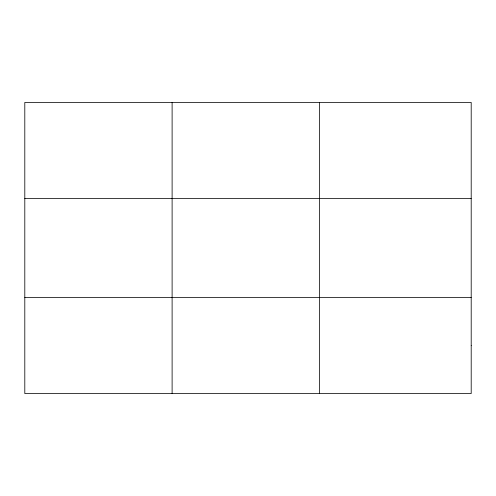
<?xml version="1.0" encoding="UTF-8"?>
<svg xmlns="http://www.w3.org/2000/svg" width="496" height="496" viewBox="0 0 496 496"><rect width="100%" height="100%" fill="white"/><g stroke="black" fill="none" stroke-linecap="round" stroke-linejoin="round"><path stroke-width="0.74" d="M172.112 102.449L172.112 393.551M319.424 102.449L319.424 393.551M24.8 198.512L471.2 198.512M24.8 297.488L471.2 297.488M471.2 345.52L471.2 393.551L24.8 393.551L24.8 102.449L471.2 102.449L471.2 345.52"/></g></svg>
